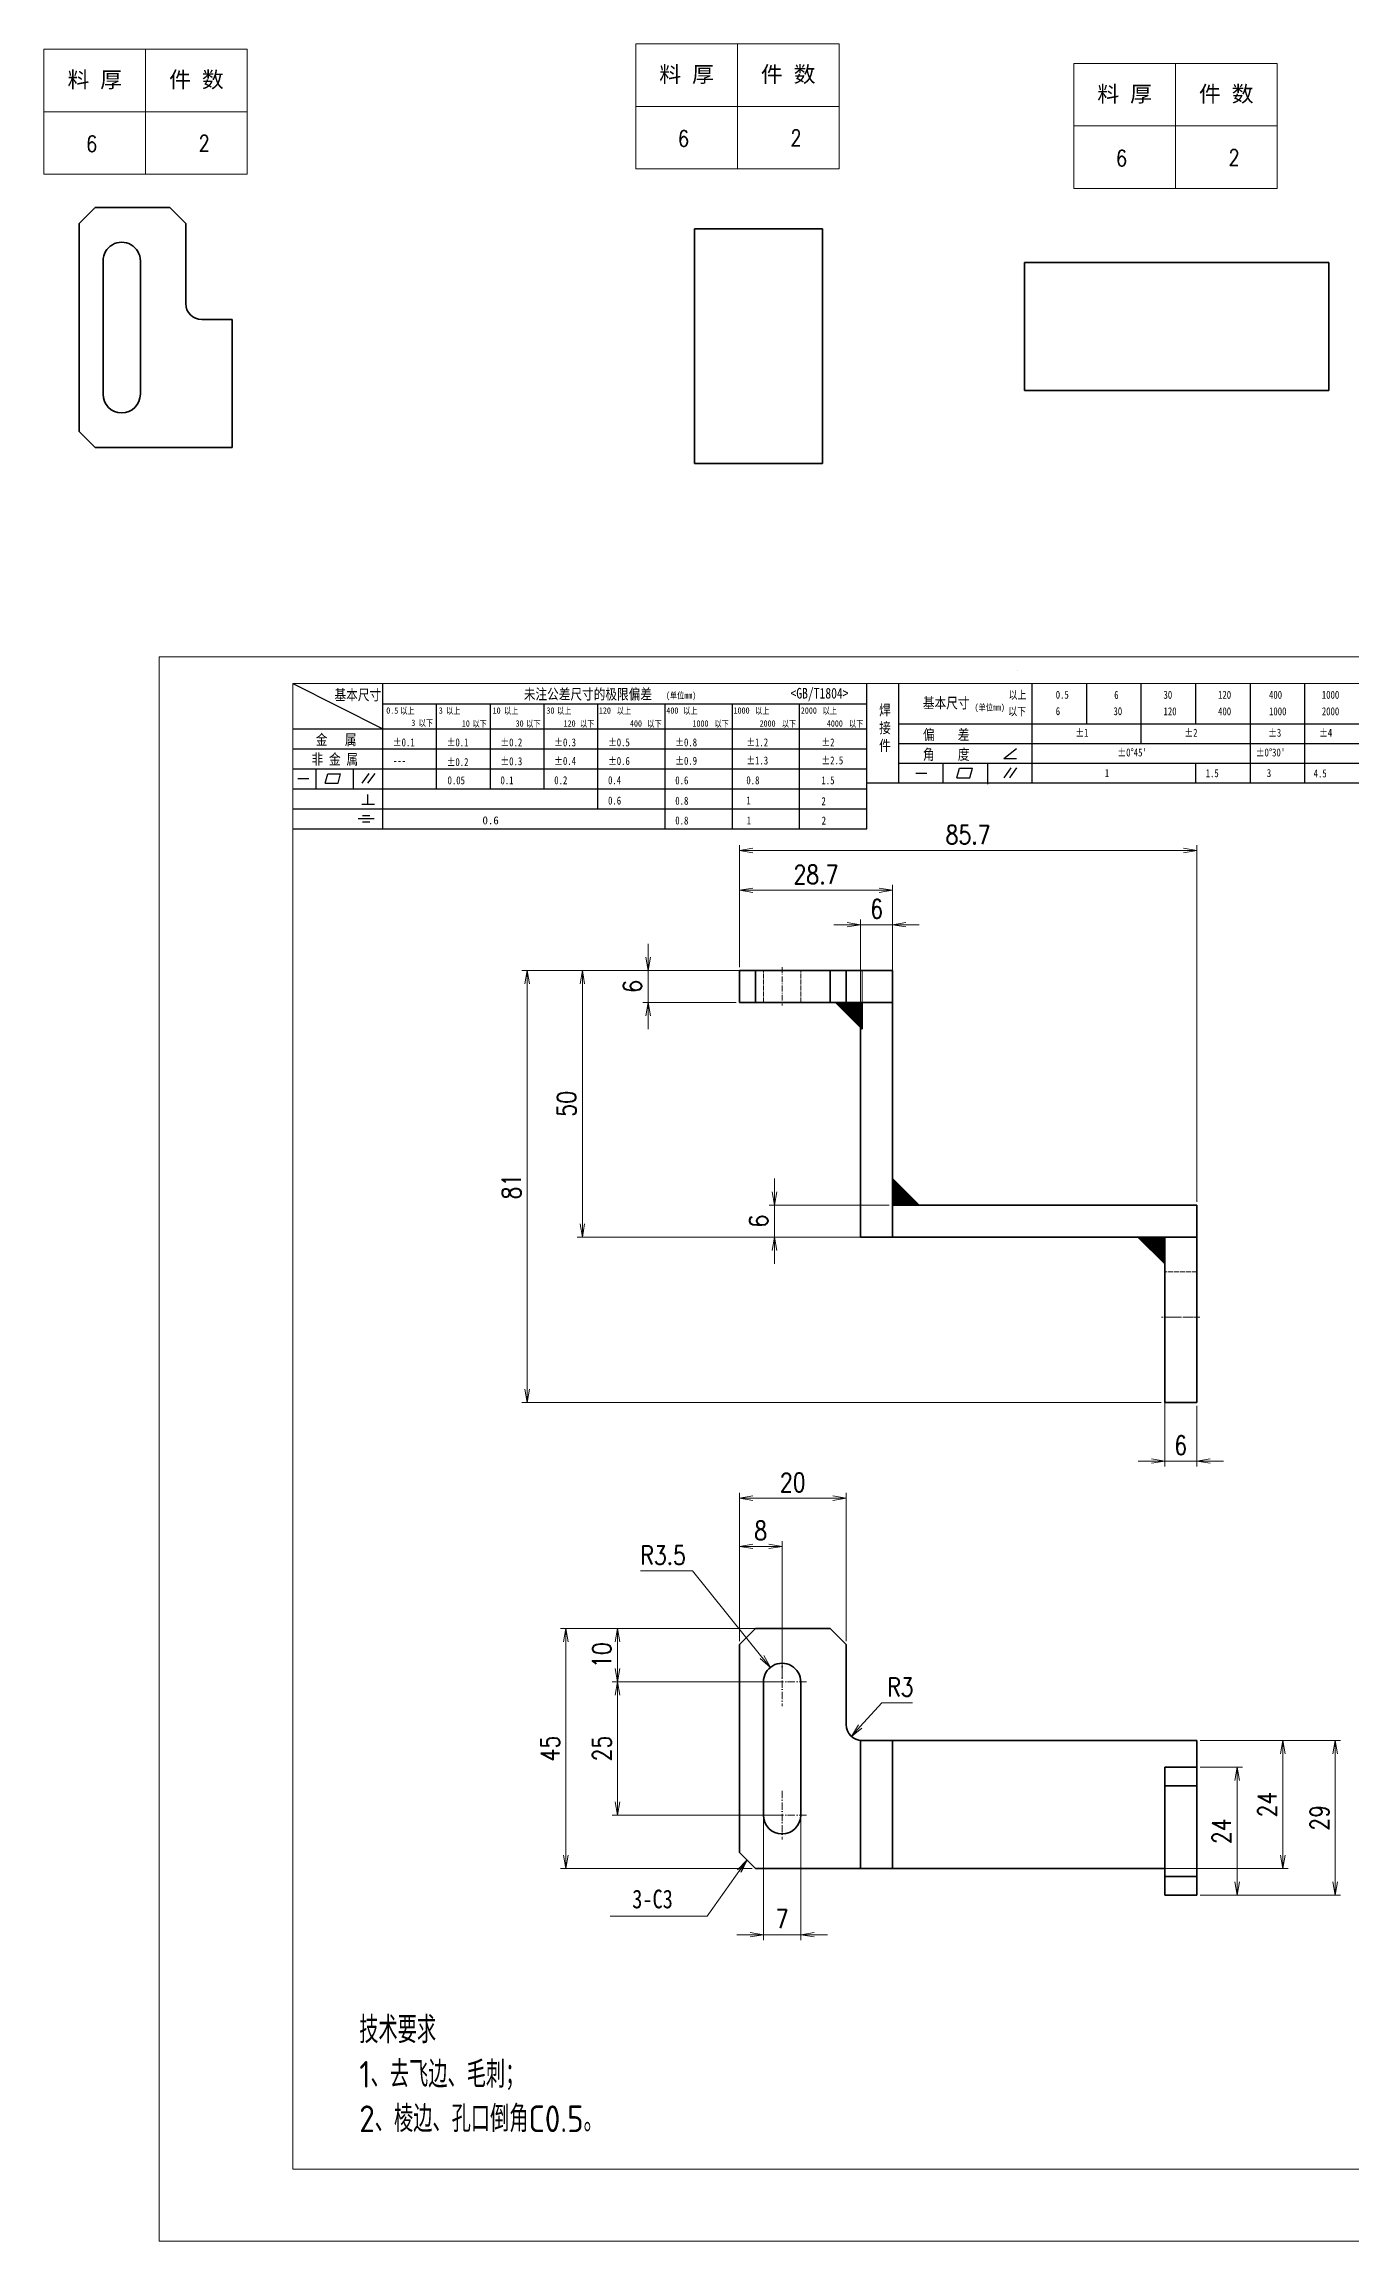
# Model space of a CAD drawing. Header units: millimetres. Extents: x -50019 to 104182, y -50696 to 36580.
# Drawn here: x -50019 to -49774.3, y 36073.1 to 36485 of the extents above; entities that cross this region are included whole.
import ezdxf
from ezdxf.enums import TextEntityAlignment as Align

# ---------------------------------------------------------------- set-up
doc = ezdxf.new("R2010")
doc.units = ezdxf.units.MM
doc.header["$LTSCALE"] = 0.5
doc.linetypes.add('DASHDOT', pattern=[18.5, 12, -3, 0.5, -3])
doc.linetypes.add('DASHED', pattern=[15, 12, -3])
for name, color, linetype, lineweight in [('DRAWING', 7, 'Continuous', 35), ('图框', 7, 'Continuous', 18), ('标注线', 3, 'Continuous', 18), ('粗实线', 7, 'Continuous', 35), ('细实线', 3, 'Continuous', 18)]:
    doc.layers.add(name, color=color, linetype=linetype, lineweight=lineweight)
doc.layers.add('图\\M+19E79\\M+195B6\\M+18E9A', color=7, linetype='Continuous')
doc.layers.add('车型', color=7, linetype='Continuous')
doc.layers.add('打印', color=7, linetype='Continuous', lineweight=15, plot=False)
doc.layers.add('打印-禁用', color=7, linetype='Continuous', lineweight=15, plot=False)
doc.styles.add('DIM', font='romans.shx', dxfattribs={"width": 0.8, "bigfont": 'bigfont.shx'})
doc.styles.get("Standard").update_dxf_attribs({"font": 'simplex.shx'})
doc.styles.add('国标', font='simfang.ttf', dxfattribs={"width": 0.8})
doc.styles.add('机械长仿宋', font='gbenor.shx', dxfattribs={"height": 1, "bigfont": 'gbcbig.shx'})
doc.dimstyles.new('DEH 1-1', dxfattribs={"dimtxt": 3.5, "dimasz": 2.5, "dimexe": 1, "dimexo": 0.625, "dimgap": 1.2, "dimtad": 1, "dimtoh": 1, "dimdsep": 46, "dimtxsty": 'DIM', "dimblk": 'OPEN', "dimcen": 0, "dimclrd": 8, "dimclre": 8, "dimclrt": 2, "dimazin": 2, "dimtfac": 0.5, "dimtmove": 0, "dimatfit": 3, "dimldrblk": 'OPEN', "dimfxl": 0, "dimtolj": 2, "dimlwd": 18, "dimlwe": 18, "dimarcsym": 0})
doc.dimstyles.new('DEH 1-1$0', dxfattribs={"dimtxt": 3.5, "dimasz": 2.5, "dimexe": 1, "dimexo": 0.625, "dimgap": 1.2, "dimtad": 1, "dimzin": 9, "dimdsep": 46, "dimtxsty": 'DIM', "dimblk": 'OPEN', "dimcen": 0, "dimclrd": 8, "dimclre": 8, "dimclrt": 2, "dimazin": 2, "dimtfac": 0.5, "dimtmove": 0, "dimatfit": 3, "dimldrblk": 'OPEN', "dimfxl": 0, "dimtolj": 2, "dimlwd": 18, "dimlwe": 18, "dimarcsym": 0})
doc.dimstyles.new('DEH 1-1$4', dxfattribs={"dimtxt": 3.5, "dimasz": 2.5, "dimexe": 1, "dimexo": 0.625, "dimgap": 1.2, "dimtad": 1, "dimtoh": 1, "dimdsep": 46, "dimtxsty": 'DIM', "dimblk": 'OPEN', "dimcen": 0, "dimclrd": 8, "dimclre": 8, "dimclrt": 2, "dimazin": 2, "dimtfac": 0.5, "dimtofl": 0, "dimtmove": 0, "dimatfit": 3, "dimldrblk": 'OPEN', "dimfxl": 0, "dimtolj": 2, "dimlwd": 18, "dimlwe": 18, "dimarcsym": 0})

# ---------------------------------------------------------------- blocks, each defined once
blk = doc.blocks.new('GZDEH零件A3图框V01版')
at = {"layer": '图\\M+19E79\\M+195B6\\M+18E9A', "color": 9}
for p, q in [((2882.49, -1554.46), (2899.37, -1562.92)), ((2899.37, -1581.67), (2899.37, -1554.46)), ((2990.09, -1581.67), (2990.09, -1554.46)), ((2996.09, -1573.08), (2996.09, -1554.46)), ((3021.09, -1561.98), (3021.09, -1554.46)), ((3031.31, -1561.98), (3031.31, -1554.46)), ((3041.53, -1561.98), (3041.53, -1554.46)), ((3051.75, -1561.98), (3051.75, -1554.46)), ((3061.98, -1561.98), (3061.98, -1554.46)), ((3072.2, -1561.98), (3072.2, -1554.46)), ((2899.37, -1558.24), (2990.09, -1558.24)), ((2909.45, -1574.17), (2909.45, -1558.24)), ((2919.53, -1574.17), (2919.53, -1558.24)), ((2929.61, -1574.17), (2929.61, -1558.24)), ((2939.69, -1577.92), (2939.69, -1558.24)), ((2952.29, -1581.67), (2952.29, -1558.24)), ((2964.89, -1581.67), (2964.89, -1558.24)), ((2977.49, -1581.67), (2977.49, -1558.24)), ((2882.49, -1562.92), (2990.09, -1562.92)), ((2996.09, -1561.98), (3113.09, -1561.98)), ((3021.09, -1573.08), (3021.09, -1561.98)), ((3041.53, -1565.68), (3041.53, -1561.98)), ((3061.98, -1573.08), (3061.98, -1561.98)), ((3072.2, -1573.08), (3072.2, -1561.98)), ((2882.49, -1566.67), (2990.09, -1566.67)), ((2996.09, -1565.68), (3113.09, -1565.68)), ((2996.09, -1569.38), (3113.09, -1569.38)), ((3004.42, -1573.08), (3004.42, -1569.38)), ((3012.75, -1573.08), (3012.75, -1569.38)), ((3015.75, -1568.51), (3018.15, -1566.66)), ((3015.75, -1568.51), (3018.15, -1568.51)), ((3051.75, -1573.08), (3051.75, -1569.38)), ((2882.49, -1570.42), (2990.09, -1570.42)), ((2883.43, -1572.27), (2885.49, -1572.27)), ((2886.92, -1574.12), (2886.92, -1570.42)), ((2888.59, -1573.16), (2889.07, -1571.37)), ((2888.59, -1573.16), (2891, -1573.16)), ((2889.07, -1571.37), (2891.48, -1571.37)), ((2891, -1573.16), (2891.48, -1571.37)), ((2893.91, -1574.12), (2893.91, -1570.42)), ((2895.52, -1573.16), (2896.85, -1571.3)), ((2896.6, -1573.16), (2897.94, -1571.3)), ((2990.09, -1573.08), (3113.09, -1573.08)), ((2999.26, -1571.23), (3001.32, -1571.23)), ((3006.97, -1572.12), (3007.45, -1570.33)), ((3006.97, -1572.12), (3009.39, -1572.12)), ((3007.45, -1570.33), (3009.86, -1570.33)), ((3009.39, -1572.12), (3009.86, -1570.33)), ((3012.75, -1573.33), (3012.75, -1573.08)), ((3015.81, -1572.12), (3017.15, -1570.26)), ((3016.89, -1572.12), (3018.23, -1570.26)), ((2882.49, -1574.17), (2990.09, -1574.17)), ((2895.42, -1577.05), (2897.81, -1577.05)), ((2896.58, -1577.05), (2896.58, -1575.28)), ((2882.49, -1577.92), (2990.09, -1577.92)), ((2882.49, -1581.67), (2990.09, -1581.67)), ((2894.79, -1579.77), (2897.77, -1579.77)), ((2895.57, -1579.17), (2896.92, -1579.17)), ((2895.57, -1580.37), (2896.93, -1580.37))]:
    blk.add_line(p, q, dxfattribs=at)
at = {"layer": '图框', "linetype": 'Continuous'}
for p, q in [((2882.49, -1554.46), (2882.49, -1832.96)), ((3272.49, -1554.46), (2882.49, -1554.46)), ((2882.49, -1832.96), (3272.49, -1832.96))]:
    blk.add_line(p, q, dxfattribs=at)
at = {"layer": '打印-禁用', "linetype": 'Continuous'}
for p, q in [((2857.49, -1549.46), (2857.49, -1846.46)), ((3277.49, -1549.46), (2857.49, -1549.46)), ((2857.49, -1846.46), (3277.49, -1846.46))]:
    blk.add_line(p, q, dxfattribs=at)
at = {"layer": '图\\M+19E79\\M+195B6\\M+18E9A', "color": 9, "style": '国标', "width": 0.8}
for s, height, p in [('基本尺寸', 2, (2890.33, -1557.58)), ('未注公差尺寸的极限偏差', 2, (2925.81, -1557.44)), ('<GB/T1804>', 2, (2975.78, -1557.27)), ('基本尺寸', 2, (3000.6, -1559.1)), ('以上', 1.5, (3016.64, -1557.33)), ('0.5', 1.5, (3025.49, -1557.3)), ('6', 1.5, (3036.45, -1557.34)), ('30', 1.5, (3045.69, -1557.31)), ('120', 1.5, (3055.91, -1557.31)), ('400', 1.5, (3065.46, -1557.31)), ('1000', 1.5, (3075.36, -1557.31)), ('30', 1.2, (2930.04, -1560.11)), ('以下', 1.5, (3016.58, -1560.43)), ('6', 1.5, (3025.49, -1560.38)), ('30', 1.5, (3036.31, -1560.39)), ('120', 1.5, (3045.69, -1560.41)), ('400', 1.5, (3055.91, -1560.41)), ('1000', 1.5, (3065.46, -1560.41)), ('2000', 1.5, (3075.36, -1560.41)), ('金   属', 2, (2886.82, -1565.98)), ('±0.1', 1.5, (2901.27, -1566.23)), ('±0.1', 1.5, (2911.35, -1566.23)), ('±0.2', 1.5, (2921.43, -1566.23)), ('±0.3', 1.5, (2931.51, -1566.23)), ('±0.5', 1.5, (2941.59, -1566.23)), ('±0.8', 1.5, (2954.19, -1566.23)), ('±1.2', 1.5, (2967.51, -1566.23)), ('±2', 1.5, (2981.58, -1566.23)), ('偏    差', 2, (3000.6, -1565.04)), ('±1', 1.5, (3029.16, -1564.42)), ('±2', 1.5, (3049.61, -1564.42)), ('±3', 1.5, (3065.3, -1564.42)), ('±4', 1.5, (3074.85, -1564.42)), ('非 金 属', 2, (2886.02, -1569.65)), ('---', 1.5, (2901.27, -1569.65)), ('±0.2', 1.5, (2911.35, -1569.92)), ('±0.3', 1.5, (2921.43, -1569.77)), ('±0.4', 1.5, (2931.51, -1569.71)), ('±0.6', 1.5, (2941.59, -1569.71)), ('±0.9', 1.5, (2954.19, -1569.68)), ('±1.3', 1.5, (2967.51, -1569.62)), ('±2.5', 1.5, (2981.58, -1569.61)), ('角    度', 2, (3000.6, -1568.74)), ("±0%%D45'", 1.5, (3037.06, -1568.12)), ("±0%%D30'", 1.5, (3062.98, -1568.12)), ('0.1', 1.5, (2921.43, -1573.34)), ('0.2', 1.5, (2931.51, -1573.33)), ('0.4', 1.5, (2941.59, -1573.33)), ('0.6', 1.5, (2954.19, -1573.35)), ('0.8', 1.5, (2967.51, -1573.33)), ('1.5', 1.5, (2981.58, -1573.34)), ('1', 1.5, (3034.69, -1571.98)), ('1.5', 1.5, (3053.59, -1572.01)), ('3', 1.5, (3065.05, -1571.98)), ('4.5', 1.5, (3073.82, -1572.05)), ('0.6', 1.5, (2941.59, -1577.14)), ('0.8', 1.5, (2954.19, -1577.17)), ('1', 1.5, (2967.51, -1577.12)), ('2', 1.5, (2981.58, -1577.26)), ('0.8', 1.5, (2954.19, -1580.87)), ('1', 1.5, (2967.59, -1580.86)), ('2', 1.5, (2981.62, -1580.89))]:
    blk.add_text(s, height=height, dxfattribs=at).set_placement(p)
at = {"layer": '图\\M+19E79\\M+195B6\\M+18E9A', "color": 9, "lineweight": 15, "style": '国标', "width": 0.8}
for s, p in [('(单位mm)', (2952.44, -1557.27)), ('0.5', (2900.03, -1560.11)), ('以上', (2902.64, -1560.16)), ('以下', (2906.1, -1562.46)), ('3', (2909.88, -1560.11)), ('以上', (2911.25, -1560.16)), ('10', (2919.96, -1560.11)), ('以上', (2922.09, -1560.16)), ('以上', (2932.02, -1560.16)), ('120', (2939.88, -1560.11)), ('以上', (2943.21, -1560.16)), ('400', (2952.52, -1560.11)), ('以上', (2955.68, -1560.16)), ('1000', (2965.12, -1560.11)), ('以上', (2969.16, -1560.16)), ('2000', (2977.72, -1560.11)), ('以上', (2981.8, -1560.16)), ('(单位mm)', (3010.27, -1559.51)), ('3', (2904.73, -1562.41)), ('10', (2914.19, -1562.54)), ('以下', (2916.18, -1562.59)), ('30', (2924.27, -1562.54)), ('以下', (2926.26, -1562.59)), ('120', (2933.26, -1562.54)), ('以下', (2936.34, -1562.59)), ('400', (2945.7, -1562.54)), ('以下', (2948.94, -1562.59)), ('1000', (2957.41, -1562.54)), ('以下', (2961.54, -1562.59)), ('2000', (2969.99, -1562.54)), ('以下', (2974.14, -1562.59)), ('4000', (2982.59, -1562.54)), ('以下', (2986.74, -1562.59))]:
    blk.add_text(s, height=1.2, dxfattribs=at).set_placement(p)
at = {"layer": '图\\M+19E79\\M+195B6\\M+18E9A', "color": 9, "lineweight": 13, "style": '国标'}
blk.add_text('0.6', height=1.5, dxfattribs=at).set_placement((2918.05, -1580.85))
at = {"layer": '图\\M+19E79\\M+195B6\\M+18E9A', "color": 9, "insert": (2992.39, -1558.41), "char_height": 2, "width": 3.1877, "attachment_point": 1, "style": '国标'}
blk.add_mtext('焊\\P接\\P件', dxfattribs=at)
at = {"layer": '图\\M+19E79\\M+195B6\\M+18E9A', "color": 9, "insert": (2911.51, -1573.37), "char_height": 1.5, "attachment_point": 7, "style": '国标'}
blk.add_mtext_dynamic_manual_height_columns('0.05', width=5.1982, gutter_width=12.5, heights=[0], dxfattribs=at)
blk = doc.blocks.new('DEH A3')
at = {"layer": '图框'}
blk.add_blockref('GZDEH零件A3图框V01版', (-2857.49, 1846.46), dxfattribs=at)
blk = doc.blocks.new('WELDING_5')
at = {"layer": '粗实线'}
blk.add_hatch(color=256, dxfattribs=at).paths.add_polyline_path([(0, 5), (0, 0), (5, 0)])
for q in [(0, 5), (5, 0)]:
    blk.add_line((0, 0), q, dxfattribs=at)
blk.add_lwpolyline([(0, 5), (5, 0)], dxfattribs=at)
blk = doc.blocks.new('_Open')
at = {"color": 0, "linetype": 'ByBlock', "lineweight": -2}
for p, q in [((-1, 0.17), (0, 0)), ((-1, -0.17), (0, 0)), ((0, 0), (-1, 0))]:
    blk.add_line(p, q, dxfattribs=at)
blk = doc.blocks.new('*D19')
at = {"layer": 'Defpoints', "color": 0, "transparency": 16777216}
for p in [(-49888.71, 36311.31), (-49928.47, 36230.31), (-49809.01, 36230.31)]:
    blk.add_point(p, dxfattribs=at)
at = {"layer": '标注线', "color": 8, "lineweight": 18, "transparency": 16777216}
for p, q in [((-49889.34, 36311.31), (-49929.47, 36311.31)), ((-49928.47, 36308.81), (-49928.47, 36232.81)), ((-49809.64, 36230.31), (-49929.47, 36230.31))]:
    blk.add_line(p, q, dxfattribs=at)
at = {"layer": '标注线', "color": 8, "lineweight": 18, "transparency": 16777216, "xscale": 2.5, "yscale": 2.5, "zscale": 2.5}
for p, rotation in [((-49928.47, 36311.31), 90), ((-49928.47, 36230.31), 270)]:
    blk.add_blockref('_Open', p, dxfattribs=dict(at, rotation=rotation))
at = {"layer": '标注线', "color": 2, "transparency": 16777216, "insert": (-49931.42, 36270.81), "char_height": 3.5, "attachment_point": 5, "rotation": 90, "style": 'DIM'}
blk.add_mtext('\\A2;81', dxfattribs=at)
blk = doc.blocks.new('*D20')
at = {"layer": 'Defpoints', "color": 0, "transparency": 16777216}
for p in [(-49905.8, 36311.31), (-49888.71, 36311.31), (-49888.71, 36305.31)]:
    blk.add_point(p, dxfattribs=at)
at = {"layer": '标注线', "color": 8, "lineweight": 18, "transparency": 16777216}
for p, q in [((-49905.8, 36313.81), (-49905.8, 36316.31)), ((-49889.34, 36311.31), (-49906.8, 36311.31)), ((-49905.8, 36305.31), (-49905.8, 36311.31)), ((-49889.34, 36305.31), (-49906.8, 36305.31)), ((-49905.8, 36302.81), (-49905.8, 36300.31))]:
    blk.add_line(p, q, dxfattribs=at)
at = {"layer": '标注线', "color": 8, "lineweight": 18, "transparency": 16777216, "xscale": 2.5, "yscale": 2.5, "zscale": 2.5}
for p, rotation in [((-49905.8, 36311.31), 270), ((-49905.8, 36305.31), 90)]:
    blk.add_blockref('_Open', p, dxfattribs=dict(at, rotation=rotation))
at = {"layer": '标注线', "color": 2, "transparency": 16777216, "insert": (-49908.75, 36308.31), "char_height": 3.5, "attachment_point": 5, "rotation": 90, "style": 'DIM'}
blk.add_mtext('\\A2;6', dxfattribs=at)
blk = doc.blocks.new('*D21')
at = {"layer": 'Defpoints', "color": 0, "transparency": 16777216}
for p in [(-49860.01, 36326.34), (-49888.71, 36311.31), (-49860.01, 36311.31)]:
    blk.add_point(p, dxfattribs=at)
at = {"layer": '标注线', "color": 8, "lineweight": 18, "transparency": 16777216}
for p, q in [((-49888.71, 36311.93), (-49888.71, 36327.34)), ((-49886.21, 36326.34), (-49862.51, 36326.34)), ((-49860.01, 36311.93), (-49860.01, 36327.34))]:
    blk.add_line(p, q, dxfattribs=at)
at = {"layer": '标注线', "color": 8, "lineweight": 18, "transparency": 16777216, "xscale": 2.5, "yscale": 2.5, "zscale": 2.5, "rotation": 180}
blk.add_blockref('_Open', (-49888.71, 36326.34), dxfattribs=at)
at = {"layer": '标注线', "color": 8, "lineweight": 18, "transparency": 16777216, "xscale": 2.5, "yscale": 2.5, "zscale": 2.5}
blk.add_blockref('_Open', (-49860.01, 36326.34), dxfattribs=at)
at = {"layer": '标注线', "color": 2, "transparency": 16777216, "insert": (-49874.36, 36329.29), "char_height": 3.5, "attachment_point": 5, "style": 'DIM'}
blk.add_mtext('\\A2;28.7', dxfattribs=at)
blk = doc.blocks.new('*D22')
at = {"layer": 'Defpoints', "color": 0, "transparency": 16777216}
for p in [(-49860.01, 36319.89), (-49866.01, 36294.45), (-49860.01, 36294.45)]:
    blk.add_point(p, dxfattribs=at)
at = {"layer": '标注线', "color": 8, "lineweight": 18, "transparency": 16777216}
for p, q in [((-49868.51, 36319.89), (-49871.01, 36319.89)), ((-49866.01, 36295.07), (-49866.01, 36320.89)), ((-49866.01, 36319.89), (-49860.01, 36319.89)), ((-49860.01, 36295.07), (-49860.01, 36320.89)), ((-49857.51, 36319.89), (-49855.01, 36319.89))]:
    blk.add_line(p, q, dxfattribs=at)
at = {"layer": '标注线', "color": 8, "lineweight": 18, "transparency": 16777216, "xscale": 2.5, "yscale": 2.5, "zscale": 2.5}
blk.add_blockref('_Open', (-49866.01, 36319.89), dxfattribs=at)
at = {"layer": '标注线', "color": 8, "lineweight": 18, "transparency": 16777216, "xscale": 2.5, "yscale": 2.5, "zscale": 2.5, "rotation": 180}
blk.add_blockref('_Open', (-49860.01, 36319.89), dxfattribs=at)
at = {"layer": '标注线', "color": 2, "transparency": 16777216, "insert": (-49863.01, 36322.84), "char_height": 3.5, "attachment_point": 5, "style": 'DIM'}
blk.add_mtext('\\A2;6', dxfattribs=at)
blk = doc.blocks.new('*D23')
at = {"layer": 'Defpoints', "color": 0, "transparency": 16777216}
for p in [(-49918.14, 36311.31), (-49860.01, 36311.31), (-49866.01, 36261.31)]:
    blk.add_point(p, dxfattribs=at)
at = {"layer": '标注线', "color": 8, "lineweight": 18, "transparency": 16777216}
for p, q in [((-49860.64, 36311.31), (-49919.14, 36311.31)), ((-49918.14, 36263.81), (-49918.14, 36308.81)), ((-49866.64, 36261.31), (-49919.14, 36261.31))]:
    blk.add_line(p, q, dxfattribs=at)
at = {"layer": '标注线', "color": 8, "lineweight": 18, "transparency": 16777216, "xscale": 2.5, "yscale": 2.5, "zscale": 2.5}
for p, rotation in [((-49918.14, 36311.31), 90), ((-49918.14, 36261.31), 270)]:
    blk.add_blockref('_Open', p, dxfattribs=dict(at, rotation=rotation))
at = {"layer": '标注线', "color": 2, "transparency": 16777216, "insert": (-49921.09, 36286.31), "char_height": 3.5, "attachment_point": 5, "rotation": 90, "style": 'DIM'}
blk.add_mtext('\\A2;50', dxfattribs=at)
blk = doc.blocks.new('*D24')
at = {"layer": 'Defpoints', "color": 0, "transparency": 16777216}
for p in [(-49860.01, 36267.31), (-49882.15, 36261.31), (-49860.01, 36261.31)]:
    blk.add_point(p, dxfattribs=at)
at = {"layer": '标注线', "color": 8, "lineweight": 18, "transparency": 16777216}
for p, q in [((-49882.15, 36269.81), (-49882.15, 36272.31)), ((-49860.64, 36267.31), (-49883.15, 36267.31)), ((-49882.15, 36267.31), (-49882.15, 36261.31)), ((-49860.64, 36261.31), (-49883.15, 36261.31)), ((-49882.15, 36258.81), (-49882.15, 36256.31))]:
    blk.add_line(p, q, dxfattribs=at)
at = {"layer": '标注线', "color": 8, "lineweight": 18, "transparency": 16777216, "xscale": 2.5, "yscale": 2.5, "zscale": 2.5}
for p, rotation in [((-49882.15, 36267.31), 270), ((-49882.15, 36261.31), 90)]:
    blk.add_blockref('_Open', p, dxfattribs=dict(at, rotation=rotation))
at = {"layer": '标注线', "color": 2, "transparency": 16777216, "insert": (-49885.1, 36264.31), "char_height": 3.5, "attachment_point": 5, "rotation": 90, "style": 'DIM'}
blk.add_mtext('\\A2;6', dxfattribs=at)
blk = doc.blocks.new('*D25')
at = {"layer": 'Defpoints', "color": 0, "transparency": 16777216}
for p in [(-49803.01, 36333.8), (-49888.71, 36311.31), (-49803.01, 36267.31)]:
    blk.add_point(p, dxfattribs=at)
at = {"layer": '标注线', "color": 8, "lineweight": 18, "transparency": 16777216}
for p, q in [((-49888.71, 36311.93), (-49888.71, 36334.8)), ((-49886.21, 36333.8), (-49805.51, 36333.8)), ((-49803.01, 36267.93), (-49803.01, 36334.8))]:
    blk.add_line(p, q, dxfattribs=at)
at = {"layer": '标注线', "color": 8, "lineweight": 18, "transparency": 16777216, "xscale": 2.5, "yscale": 2.5, "zscale": 2.5, "rotation": 180}
blk.add_blockref('_Open', (-49888.71, 36333.8), dxfattribs=at)
at = {"layer": '标注线', "color": 8, "lineweight": 18, "transparency": 16777216, "xscale": 2.5, "yscale": 2.5, "zscale": 2.5}
blk.add_blockref('_Open', (-49803.01, 36333.8), dxfattribs=at)
at = {"layer": '标注线', "color": 2, "transparency": 16777216, "insert": (-49845.86, 36336.75), "char_height": 3.5, "attachment_point": 5, "style": 'DIM'}
blk.add_mtext('\\A2;85.7', dxfattribs=at)
blk = doc.blocks.new('*D26')
at = {"layer": 'Defpoints', "color": 0, "transparency": 16777216}
for p in [(-49809.01, 36261.31), (-49803.01, 36230.31), (-49803.01, 36219.34)]:
    blk.add_point(p, dxfattribs=at)
at = {"layer": '标注线', "color": 8, "lineweight": 18, "transparency": 16777216}
for p, q in [((-49809.01, 36260.68), (-49809.01, 36218.34)), ((-49803.01, 36229.68), (-49803.01, 36218.34)), ((-49811.51, 36219.34), (-49814.01, 36219.34)), ((-49809.01, 36219.34), (-49803.01, 36219.34)), ((-49800.51, 36219.34), (-49798.01, 36219.34))]:
    blk.add_line(p, q, dxfattribs=at)
at = {"layer": '标注线', "color": 8, "lineweight": 18, "transparency": 16777216, "xscale": 2.5, "yscale": 2.5, "zscale": 2.5}
blk.add_blockref('_Open', (-49809.01, 36219.34), dxfattribs=at)
at = {"layer": '标注线', "color": 8, "lineweight": 18, "transparency": 16777216, "xscale": 2.5, "yscale": 2.5, "zscale": 2.5, "rotation": 180}
blk.add_blockref('_Open', (-49803.01, 36219.34), dxfattribs=at)
at = {"layer": '标注线', "color": 2, "transparency": 16777216, "insert": (-49806.01, 36222.29), "char_height": 3.5, "attachment_point": 5, "style": 'DIM'}
blk.add_mtext('\\A2;6', dxfattribs=at)
blk = doc.blocks.new('*D27')
at = {"layer": 'Defpoints', "color": 0, "transparency": 16777216}
for p in [(-49921.23, 36187.93), (-49885.71, 36187.93), (-49885.71, 36142.93)]:
    blk.add_point(p, dxfattribs=at)
at = {"layer": '标注线', "color": 8, "lineweight": 18, "transparency": 16777216}
for p, q in [((-49886.34, 36187.93), (-49922.23, 36187.93)), ((-49921.23, 36145.43), (-49921.23, 36185.43)), ((-49886.34, 36142.93), (-49922.23, 36142.93))]:
    blk.add_line(p, q, dxfattribs=at)
at = {"layer": '标注线', "color": 8, "lineweight": 18, "transparency": 16777216, "xscale": 2.5, "yscale": 2.5, "zscale": 2.5}
for p, rotation in [((-49921.23, 36187.93), 90), ((-49921.23, 36142.93), 270)]:
    blk.add_blockref('_Open', p, dxfattribs=dict(at, rotation=rotation))
at = {"layer": '标注线', "color": 2, "transparency": 16777216, "insert": (-49924.18, 36165.43), "char_height": 3.5, "attachment_point": 5, "rotation": 90, "style": 'DIM'}
blk.add_mtext('\\A2;45', dxfattribs=at)
blk = doc.blocks.new('*D28')
at = {"layer": 'Defpoints', "color": 0, "transparency": 16777216}
for p in [(-49868.71, 36212.39), (-49888.71, 36184.93), (-49868.71, 36184.93)]:
    blk.add_point(p, dxfattribs=at)
at = {"layer": '标注线', "color": 8, "lineweight": 18, "transparency": 16777216}
for p, q in [((-49888.71, 36185.55), (-49888.71, 36213.39)), ((-49886.21, 36212.39), (-49871.21, 36212.39)), ((-49868.71, 36185.55), (-49868.71, 36213.39))]:
    blk.add_line(p, q, dxfattribs=at)
at = {"layer": '标注线', "color": 8, "lineweight": 18, "transparency": 16777216, "xscale": 2.5, "yscale": 2.5, "zscale": 2.5, "rotation": 180}
blk.add_blockref('_Open', (-49888.71, 36212.39), dxfattribs=at)
at = {"layer": '标注线', "color": 8, "lineweight": 18, "transparency": 16777216, "xscale": 2.5, "yscale": 2.5, "zscale": 2.5}
blk.add_blockref('_Open', (-49868.71, 36212.39), dxfattribs=at)
at = {"layer": '标注线', "color": 2, "transparency": 16777216, "insert": (-49878.71, 36215.34), "char_height": 3.5, "attachment_point": 5, "style": 'DIM'}
blk.add_mtext('\\A2;20', dxfattribs=at)
blk = doc.blocks.new('*D29')
at = {"layer": 'Defpoints', "color": 0, "transparency": 16777216}
for p in [(-49888.71, 36203.34), (-49888.71, 36184.93), (-49880.71, 36177.93)]:
    blk.add_point(p, dxfattribs=at)
at = {"layer": '标注线', "color": 8, "lineweight": 18, "transparency": 16777216}
for p, q in [((-49888.71, 36185.55), (-49888.71, 36204.34)), ((-49880.71, 36178.55), (-49880.71, 36204.34)), ((-49883.21, 36203.34), (-49886.21, 36203.34))]:
    blk.add_line(p, q, dxfattribs=at)
at = {"layer": '标注线', "color": 8, "lineweight": 18, "transparency": 16777216, "xscale": 2.5, "yscale": 2.5, "zscale": 2.5, "rotation": 180}
blk.add_blockref('_Open', (-49888.71, 36203.34), dxfattribs=at)
at = {"layer": '标注线', "color": 8, "lineweight": 18, "transparency": 16777216, "xscale": 2.5, "yscale": 2.5, "zscale": 2.5}
blk.add_blockref('_Open', (-49880.71, 36203.34), dxfattribs=at)
at = {"layer": '标注线', "color": 2, "transparency": 16777216, "insert": (-49884.71, 36206.29), "char_height": 3.5, "attachment_point": 5, "style": 'DIM'}
blk.add_mtext('\\A2;8', dxfattribs=at)
blk = doc.blocks.new('*D30')
at = {"layer": 'Defpoints', "color": 0, "transparency": 16777216}
for p in [(-49911.55, 36187.93), (-49880.71, 36187.93), (-49880.71, 36177.93)]:
    blk.add_point(p, dxfattribs=at)
at = {"layer": '标注线', "color": 8, "lineweight": 18, "transparency": 16777216}
for p, q in [((-49881.34, 36187.93), (-49912.55, 36187.93)), ((-49911.55, 36180.43), (-49911.55, 36185.43)), ((-49881.34, 36177.93), (-49912.55, 36177.93))]:
    blk.add_line(p, q, dxfattribs=at)
at = {"layer": '标注线', "color": 8, "lineweight": 18, "transparency": 16777216, "xscale": 2.5, "yscale": 2.5, "zscale": 2.5}
for p, rotation in [((-49911.55, 36187.93), 90), ((-49911.55, 36177.93), 270)]:
    blk.add_blockref('_Open', p, dxfattribs=dict(at, rotation=rotation))
at = {"layer": '标注线', "color": 2, "transparency": 16777216, "insert": (-49914.5, 36182.93), "char_height": 3.5, "attachment_point": 5, "rotation": 90, "style": 'DIM'}
blk.add_mtext('\\A2;10', dxfattribs=at)
blk = doc.blocks.new('*D31')
at = {"layer": 'Defpoints', "color": 0, "transparency": 16777216}
for p in [(-49880.71, 36177.93), (-49911.55, 36152.93), (-49880.71, 36152.93)]:
    blk.add_point(p, dxfattribs=at)
at = {"layer": '标注线', "color": 8, "lineweight": 18, "transparency": 16777216}
for p, q in [((-49881.34, 36177.93), (-49912.55, 36177.93)), ((-49911.55, 36175.43), (-49911.55, 36155.43)), ((-49881.34, 36152.93), (-49912.55, 36152.93))]:
    blk.add_line(p, q, dxfattribs=at)
at = {"layer": '标注线', "color": 8, "lineweight": 18, "transparency": 16777216, "xscale": 2.5, "yscale": 2.5, "zscale": 2.5}
for p, rotation in [((-49911.55, 36177.93), 90), ((-49911.55, 36152.93), 270)]:
    blk.add_blockref('_Open', p, dxfattribs=dict(at, rotation=rotation))
at = {"layer": '标注线', "color": 2, "transparency": 16777216, "insert": (-49914.5, 36165.43), "char_height": 3.5, "attachment_point": 5, "rotation": 90, "style": 'DIM'}
blk.add_mtext('\\A2;25', dxfattribs=at)
blk = doc.blocks.new('*D32')
at = {"layer": 'Defpoints', "color": 0, "transparency": 16777216}
for p in [(-49884.21, 36156.57), (-49877.21, 36156.57), (-49877.21, 36130.53)]:
    blk.add_point(p, dxfattribs=at)
at = {"layer": '标注线', "color": 8, "lineweight": 18, "transparency": 16777216}
for p, q in [((-49884.21, 36155.95), (-49884.21, 36129.53)), ((-49877.21, 36155.95), (-49877.21, 36129.53)), ((-49886.71, 36130.53), (-49889.21, 36130.53)), ((-49884.21, 36130.53), (-49877.21, 36130.53)), ((-49874.71, 36130.53), (-49872.21, 36130.53))]:
    blk.add_line(p, q, dxfattribs=at)
at = {"layer": '标注线', "color": 8, "lineweight": 18, "transparency": 16777216, "xscale": 2.5, "yscale": 2.5, "zscale": 2.5}
blk.add_blockref('_Open', (-49884.21, 36130.53), dxfattribs=at)
at = {"layer": '标注线', "color": 8, "lineweight": 18, "transparency": 16777216, "xscale": 2.5, "yscale": 2.5, "zscale": 2.5, "rotation": 180}
blk.add_blockref('_Open', (-49877.21, 36130.53), dxfattribs=at)
at = {"layer": '标注线', "color": 2, "transparency": 16777216, "insert": (-49880.71, 36133.48), "char_height": 3.5, "attachment_point": 5, "style": 'DIM'}
blk.add_mtext('\\A2;7', dxfattribs=at)
blk = doc.blocks.new('*D33')
at = {"layer": 'Defpoints', "color": 0, "transparency": 16777216}
for p in [(-49882.91, 36180.65), (-49880.71, 36177.93)]:
    blk.add_point(p, dxfattribs=at)
at = {"layer": '标注线', "color": 8, "lineweight": 18, "transparency": 16777216}
for p, q in [((-49907.27, 36198.72), (-49897.53, 36198.72)), ((-49897.53, 36198.72), (-49884.48, 36182.59))]:
    blk.add_line(p, q, dxfattribs=at)
at = {"layer": '标注线', "color": 8, "lineweight": 18, "transparency": 16777216, "xscale": 2.5, "yscale": 2.5, "zscale": 2.5, "rotation": 308.9709136100388}
blk.add_blockref('_Open', (-49882.91, 36180.65), dxfattribs=at)
at = {"layer": '标注线', "color": 2, "transparency": 16777216, "insert": (-49903, 36201.67), "char_height": 3.5, "attachment_point": 5, "style": 'DIM'}
blk.add_mtext('\\A2;R3.5', dxfattribs=at)
blk = doc.blocks.new('*D34')
at = {"layer": 'Defpoints', "color": 0, "transparency": 16777216}
for p in [(-49803.01, 36166.93), (-49803.01, 36137.93), (-49777.05, 36137.93)]:
    blk.add_point(p, dxfattribs=at)
at = {"layer": '标注线', "color": 8, "lineweight": 18, "transparency": 16777216}
for p, q in [((-49802.39, 36166.93), (-49776.05, 36166.93)), ((-49777.05, 36164.43), (-49777.05, 36140.43)), ((-49802.39, 36137.93), (-49776.05, 36137.93))]:
    blk.add_line(p, q, dxfattribs=at)
at = {"layer": '标注线', "color": 8, "lineweight": 18, "transparency": 16777216, "xscale": 2.5, "yscale": 2.5, "zscale": 2.5}
for p, rotation in [((-49777.05, 36166.93), 90), ((-49777.05, 36137.93), 270)]:
    blk.add_blockref('_Open', p, dxfattribs=dict(at, rotation=rotation))
at = {"layer": '标注线', "color": 2, "transparency": 16777216, "insert": (-49780, 36152.43), "char_height": 3.5, "attachment_point": 5, "rotation": 90, "style": 'DIM'}
blk.add_mtext('\\A2;29', dxfattribs=at)
blk = doc.blocks.new('*D35')
at = {"layer": 'Defpoints', "color": 0, "transparency": 16777216}
for p in [(-49803.01, 36166.93), (-49813.75, 36142.93), (-49786.86, 36142.93)]:
    blk.add_point(p, dxfattribs=at)
at = {"layer": '标注线', "color": 8, "lineweight": 18, "transparency": 16777216}
for p, q in [((-49802.39, 36166.93), (-49785.86, 36166.93)), ((-49786.86, 36164.43), (-49786.86, 36145.43)), ((-49813.12, 36142.93), (-49785.86, 36142.93))]:
    blk.add_line(p, q, dxfattribs=at)
at = {"layer": '标注线', "color": 8, "lineweight": 18, "transparency": 16777216, "xscale": 2.5, "yscale": 2.5, "zscale": 2.5}
for p, rotation in [((-49786.86, 36166.93), 90), ((-49786.86, 36142.93), 270)]:
    blk.add_blockref('_Open', p, dxfattribs=dict(at, rotation=rotation))
at = {"layer": '标注线', "color": 2, "transparency": 16777216, "insert": (-49789.81, 36154.93), "char_height": 3.5, "attachment_point": 5, "rotation": 90, "style": 'DIM'}
blk.add_mtext('\\A2;24', dxfattribs=at)
blk = doc.blocks.new('*D36')
at = {"layer": 'Defpoints', "color": 0, "transparency": 16777216}
for p in [(-49803.01, 36161.93), (-49803.01, 36137.93), (-49795.42, 36137.93)]:
    blk.add_point(p, dxfattribs=at)
at = {"layer": '标注线', "color": 8, "lineweight": 18, "transparency": 16777216}
for p, q in [((-49802.39, 36161.93), (-49794.42, 36161.93)), ((-49795.42, 36159.43), (-49795.42, 36140.43)), ((-49802.39, 36137.93), (-49794.42, 36137.93))]:
    blk.add_line(p, q, dxfattribs=at)
at = {"layer": '标注线', "color": 8, "lineweight": 18, "transparency": 16777216, "xscale": 2.5, "yscale": 2.5, "zscale": 2.5}
for p, rotation in [((-49795.42, 36161.93), 90), ((-49795.42, 36137.93), 270)]:
    blk.add_blockref('_Open', p, dxfattribs=dict(at, rotation=rotation))
at = {"layer": '标注线', "color": 2, "transparency": 16777216, "insert": (-49798.37, 36149.93), "char_height": 3.5, "attachment_point": 5, "rotation": 90, "style": 'DIM'}
blk.add_mtext('\\A2;24', dxfattribs=at)
blk = doc.blocks.new('*D37')
at = {"layer": 'Defpoints', "color": 0, "transparency": 16777216}
for p in [(-49867.73, 36167.71), (-49865.71, 36169.93)]:
    blk.add_point(p, dxfattribs=at)
at = {"layer": '标注线', "color": 8, "lineweight": 18, "transparency": 16777216}
for p, q in [((-49862.02, 36174), (-49866.05, 36169.56)), ((-49856.28, 36174), (-49862.02, 36174))]:
    blk.add_line(p, q, dxfattribs=at)
at = {"layer": '标注线', "color": 8, "lineweight": 18, "transparency": 16777216, "xscale": 2.5, "yscale": 2.5, "zscale": 2.5, "rotation": 227.8016602275756}
blk.add_blockref('_Open', (-49867.73, 36167.71), dxfattribs=at)
at = {"layer": '标注线', "color": 2, "transparency": 16777216, "insert": (-49858.55, 36176.95), "char_height": 3.5, "attachment_point": 5, "style": 'DIM'}
blk.add_mtext('\\A2;R3', dxfattribs=at)
blk = doc.blocks.new('*T114')
at = {"color": 0, "linetype": 'ByBlock', "lineweight": -2, "transparency": 16777216}
for p, q in [((0, 0), (127, 0)), ((0, 0), (0, -78)), ((63.5, 0), (63.5, -78)), ((127, 0), (127, -78)), ((0, -39), (127, -39)), ((0, -78), (127, -78))]:
    blk.add_line(p, q, dxfattribs=at)
at = {"color": 0, "transparency": 16777216, "char_height": 10, "width": 60.5, "attachment_point": 5}
for s, insert in [('{\\fSimSun|b0|i0|c134|p2;料 厚}', (31.75, -19.5)), ('{\\fSimSun|b0|i0|c134|p2;件 数}', (95.25, -19.5))]:
    blk.add_mtext(s, dxfattribs=dict(at, insert=insert))
blk = doc.blocks.new('拆图参数')
blk.add_blockref('*T114', (-63.5, 78))
at = {"style": 'DIM', "width": 0.8}
blk.add_attdef('6', text='', height=10, dxfattribs=at).set_placement((-37.1, 18.9), align=Align.MIDDLE_LEFT)
blk.add_attdef('1', text='', height=10, dxfattribs=at).set_placement((36.6, 19.3), align=Align.MIDDLE_CENTER)

msp = doc.modelspace()

# ---------------------------------------------------------------- linework, layer by layer
at = {"color": 7, "lineweight": 35, "ltscale": 0.106066}
for p, q in [((-50012.474, 36451.346), (-50009.474, 36454.346)), ((-50009.474, 36409.346), (-50012.474, 36412.346)), ((-49888.711, 36184.93), (-49885.711, 36187.93)), ((-49871.711, 36187.93), (-49868.711, 36184.93)), ((-49885.711, 36142.93), (-49888.711, 36145.93))]:
    msp.add_line(p, q, dxfattribs=at)
at = {"color": 7, "lineweight": 35}
for p, q in [((-50012.474, 36412.346), (-50012.474, 36451.346)), ((-49897.121, 36412.325), (-49897.121, 36450.325)), ((-49897.121, 36450.325), (-49873.121, 36450.325)), ((-49873.121, 36450.325), (-49873.121, 36406.325)), ((-50007.974, 36419.346), (-50007.974, 36444.346)), ((-50000.974, 36444.346), (-50000.974, 36419.346)), ((-49835.259, 36444.032), (-49778.259, 36444.032)), ((-49835.259, 36444.032), (-49835.259, 36420.032)), ((-49835.259, 36420.032), (-49778.259, 36420.032)), ((-49983.774, 36409.346), (-50009.474, 36409.346)), ((-49873.121, 36406.325), (-49897.121, 36406.325)), ((-49866.011, 36261.31), (-49866.011, 36305.31)), ((-49860.011, 36261.31), (-49860.011, 36305.31)), ((-49860.011, 36267.31), (-49803.011, 36267.31)), ((-49860.011, 36261.31), (-49803.011, 36261.31)), ((-49809.011, 36261.31), (-49809.011, 36230.31)), ((-49803.011, 36261.31), (-49803.011, 36230.31)), ((-49888.711, 36145.93), (-49888.711, 36184.93)), ((-49884.211, 36152.93), (-49884.211, 36177.93)), ((-49877.211, 36177.93), (-49877.211, 36152.93)), ((-49866.011, 36166.93), (-49866.011, 36142.93)), ((-49860.011, 36166.93), (-49860.011, 36142.93)), ((-49860.011, 36166.93), (-49803.011, 36166.93)), ((-49860.011, 36166.93), (-49860.011, 36142.93)), ((-49860.011, 36142.93), (-49885.711, 36142.93)), ((-49860.011, 36142.93), (-49809.011, 36142.93))]:
    msp.add_line(p, q, dxfattribs=at)
at = {"color": 7, "lineweight": 35, "ltscale": 0.35}
for p, q in [((-50009.474, 36454.346), (-49995.474, 36454.346)), ((-49995.474, 36454.346), (-49992.474, 36451.346)), ((-49992.474, 36451.346), (-49992.474, 36436.346)), ((-49989.474, 36433.346), (-49983.774, 36433.346)), ((-49983.774, 36433.346), (-49983.774, 36409.346)), ((-49885.711, 36311.31), (-49871.711, 36311.31)), ((-49885.711, 36305.31), (-49871.711, 36305.31)), ((-49885.711, 36187.93), (-49871.711, 36187.93))]:
    msp.add_line(p, q, dxfattribs=at)
at = {"color": 7, "lineweight": 35, "ltscale": 0.125}
for p, q in [((-49778.259, 36420.032), (-49778.259, 36444.032)), ((-49803.011, 36161.93), (-49803.011, 36166.93))]:
    msp.add_line(p, q, dxfattribs=at)
at = {"color": 7, "lineweight": 35, "ltscale": 0.15}
for p, q in [((-49897.121, 36412.325), (-49897.121, 36406.325)), ((-49888.711, 36311.31), (-49888.711, 36305.31)), ((-49885.711, 36311.31), (-49885.711, 36305.31)), ((-49871.711, 36305.31), (-49871.711, 36311.31)), ((-49868.711, 36305.31), (-49868.711, 36311.31)), ((-49860.011, 36305.31), (-49860.011, 36311.31)), ((-49860.011, 36305.31), (-49866.011, 36305.31)), ((-49860.011, 36267.31), (-49860.011, 36261.31)), ((-49803.011, 36267.31), (-49803.011, 36261.31)), ((-49860.011, 36261.31), (-49866.011, 36261.31)), ((-49803.011, 36261.31), (-49809.011, 36261.31)), ((-49809.011, 36230.31), (-49803.011, 36230.31)), ((-49860.011, 36166.93), (-49866.011, 36166.93)), ((-49809.011, 36161.93), (-49803.011, 36161.93)), ((-49809.011, 36158.43), (-49803.011, 36158.43)), ((-49860.011, 36142.93), (-49866.011, 36142.93)), ((-49809.011, 36141.43), (-49803.011, 36141.43)), ((-49809.011, 36137.93), (-49803.011, 36137.93))]:
    msp.add_line(p, q, dxfattribs=at)
at = {"color": 7, "lineweight": 35, "ltscale": 0.075}
for p, q in [((-49888.711, 36311.31), (-49885.711, 36311.31)), ((-49871.711, 36311.31), (-49868.711, 36311.31)), ((-49868.711, 36311.31), (-49865.711, 36311.31)), ((-49888.711, 36305.31), (-49885.711, 36305.31)), ((-49871.711, 36305.31), (-49868.711, 36305.31)), ((-49868.711, 36305.31), (-49865.711, 36305.31))]:
    msp.add_line(p, q, dxfattribs=at)
at = {"color": 1, "linetype": 'DASHED', "lineweight": 13, "ltscale": 0.15}
for p, q in [((-49885.711, 36305.31), (-49885.711, 36311.31)), ((-49884.211, 36305.31), (-49884.211, 36311.31)), ((-49877.211, 36305.31), (-49877.211, 36311.31)), ((-49803.011, 36254.81), (-49809.011, 36254.81)), ((-49809.011, 36246.31), (-49803.011, 36246.31)), ((-49809.011, 36246.31), (-49803.011, 36246.31)), ((-49809.011, 36142.93), (-49803.011, 36142.93))]:
    msp.add_line(p, q, dxfattribs=at)
at = {"color": 2, "linetype": 'DASHDOT', "lineweight": 13, "ltscale": 0.180014}
msp.add_line((-49880.711, 36311.91), (-49880.711, 36304.709), dxfattribs=at)
at = {"color": 7, "lineweight": 35, "ltscale": 0.142499}
for p, q in [((-49865.711, 36311.31), (-49860.011, 36311.31)), ((-49865.711, 36305.31), (-49860.011, 36305.31))]:
    msp.add_line(p, q, dxfattribs=at)
at = {"color": 7, "lineweight": 13, "ltscale": 0.15}
msp.add_line((-49865.711, 36305.31), (-49865.711, 36311.31), dxfattribs=at)
at = {"color": 2, "linetype": 'DASHDOT', "lineweight": 13, "ltscale": 0.180016}
msp.add_line((-49802.411, 36246.31), (-49809.612, 36246.31), dxfattribs=at)
at = {"color": 7, "lineweight": 35, "ltscale": 0.375}
msp.add_line((-49868.711, 36184.93), (-49868.711, 36169.93), dxfattribs=at)
at = {"color": 2, "linetype": 'DASHDOT', "lineweight": 13, "ltscale": 0.227499}
for p, q in [((-49880.711, 36182.48), (-49880.711, 36173.38)), ((-49880.711, 36157.48), (-49880.711, 36148.38))]:
    msp.add_line(p, q, dxfattribs=at)
at = {"color": 2, "linetype": 'DASHDOT', "lineweight": 13, "ltscale": 0.227501}
for p, q in [((-49876.161, 36177.93), (-49885.261, 36177.93)), ((-49876.161, 36152.93), (-49885.261, 36152.93))]:
    msp.add_line(p, q, dxfattribs=at)
at = {"color": 1, "linetype": 'DASHED', "lineweight": 13, "ltscale": 0.142499}
msp.add_line((-49865.711, 36166.93), (-49860.011, 36166.93), dxfattribs=at)
at = {"color": 7, "lineweight": 35, "ltscale": 0.0875}
for p, q in [((-49809.011, 36161.93), (-49809.011, 36158.43)), ((-49803.011, 36161.93), (-49803.011, 36158.43)), ((-49809.011, 36141.43), (-49809.011, 36137.93)), ((-49803.011, 36141.43), (-49803.011, 36137.93))]:
    msp.add_line(p, q, dxfattribs=at)
at = {"color": 1, "linetype": 'DASHED', "lineweight": 13, "ltscale": 0.475}
msp.add_line((-49803.011, 36142.93), (-49803.011, 36161.93), dxfattribs=at)
at = {"color": 7, "lineweight": 35, "ltscale": 0.425}
for p, q in [((-49809.011, 36158.43), (-49809.011, 36141.43)), ((-49803.011, 36158.43), (-49803.011, 36141.43))]:
    msp.add_line(p, q, dxfattribs=at)
at = {"color": 7, "lineweight": 35}
for centre, radius, start, end in [((-50004.474, 36444.346), 3.5, 0, 180.00001), ((-50004.474, 36419.346), 3.5, 180.00001, 0), ((-49880.711, 36177.93), 3.5, 0, 180.00001), ((-49865.711, 36169.93), 3, 180.00001, 269.74399), ((-49880.711, 36152.93), 3.5, 180.00001, 0)]:
    msp.add_arc(centre, radius, start, end, dxfattribs=at)
at = {"color": 7, "lineweight": 35, "ltscale": 0.35}
msp.add_arc((-49989.474, 36436.346), 3, 180.00001, 269.74399, dxfattribs=at)
at = {"color": 1, "linetype": 'DASHED', "lineweight": 13}
msp.add_arc((-49865.711, 36169.93), 3, 269.74399, 270, dxfattribs=at)
at = {"layer": '打印'}
msp.add_lwpolyline([(-49997.428, 36370.093), (-49577.428, 36370.093), (-49577.428, 36073.093), (-49997.428, 36073.093)], close=True, dxfattribs=at)
at = {"layer": '细实线', "ltscale": 2.48512e-05}
msp.add_line((-49836.592, 36367.534), (-49836.592, 36367.533), dxfattribs=at)

# ---------------------------------------------------------------- block references
at = {"layer": 'DRAWING', "rotation": 180}
for p in [(-49865.711, 36305.31), (-49809.011, 36261.31)]:
    msp.add_blockref('WELDING_5', p, dxfattribs=at)
at = {"layer": 'DRAWING'}
msp.add_blockref('WELDING_5', (-49860.011, 36267.31), dxfattribs=at)
at = {"layer": '图框'}
msp.add_blockref('DEH A3', (-49997.428, 36073.093), dxfattribs=at)
at = {"layer": '标注线', "xscale": 0.3, "yscale": 0.3, "zscale": 0.3}
for p in [(-49999.993, 36460.61), (-49889.085, 36461.615), (-49806.992, 36457.931)]:
    msp.add_blockref('拆图参数', p, dxfattribs=at).add_auto_attribs({'1': '2', '6': '6'})

# ---------------------------------------------------------------- texts
at = {"layer": '标注线', "color": 2, "insert": (-49959.95, 36093.475), "char_height": 5, "width": 114.82461, "attachment_point": 7, "style": '机械长仿宋'}
msp.add_mtext('\\A2;技术要求\\P1、去飞边、毛刺；\\P2、棱边、孔口倒角C0.5。', dxfattribs=at)
at = {"layer": '车型', "color": 3, "style": '国标', "width": 0.8}
msp.add_text('3-C3', height=3.5, dxfattribs=at).set_placement((-49904.994, 36135.474), align=Align.CENTER)

# ---------------------------------------------------------------- dimensions: what is measured, and where the dimension line sits
at = {"layer": '标注线'}
for base, p1, p2, picture, middle in [((-49803.011, 36333.804), (-49888.711, 36311.31), (-49803.011, 36267.31), '*D25', (-49845.861, 36336.754)), ((-49860.011, 36326.337), (-49888.711, 36311.31), (-49860.011, 36311.31), '*D21', (-49874.361, 36329.287)), ((-49860.011, 36319.886), (-49866.011, 36294.448), (-49860.011, 36294.448), '*D22', (-49863.011, 36322.836)), ((-49803.011, 36219.335), (-49809.011, 36261.31), (-49803.011, 36230.31), '*D26', (-49806.011, 36222.285)), ((-49868.711, 36212.387), (-49888.711, 36184.93), (-49868.711, 36184.93), '*D28', (-49878.711, 36215.337)), ((-49888.711, 36203.336), (-49880.711, 36177.93), (-49888.711, 36184.93), '*D29', (-49884.711, 36206.286)), ((-49877.211, 36130.527), (-49884.211, 36156.572), (-49877.211, 36156.572), '*D32', (-49880.711, 36133.477))]:
    dim = msp.add_linear_dim(base=base, p1=p1, p2=p2, dimstyle='DEH 1-1$0', dxfattribs=at)
    dim.commit()
    dim.dimension.update_dxf_attribs({"geometry": picture, "text_midpoint": middle})
for base, p1, p2, picture, middle in [((-49905.803, 36311.31), (-49888.711, 36305.31), (-49888.711, 36311.31), '*D20', (-49908.753, 36308.31)), ((-49928.467, 36230.31), (-49888.711, 36311.31), (-49809.011, 36230.31), '*D19', (-49931.417, 36270.81)), ((-49918.143, 36311.31), (-49866.011, 36261.31), (-49860.011, 36311.31), '*D23', (-49921.093, 36286.31)), ((-49882.151, 36261.31), (-49860.011, 36267.31), (-49860.011, 36261.31), '*D24', (-49885.101, 36264.31)), ((-49921.23, 36187.93), (-49885.711, 36142.93), (-49885.711, 36187.93), '*D27', (-49924.18, 36165.43)), ((-49911.551, 36187.93), (-49880.711, 36177.93), (-49880.711, 36187.93), '*D30', (-49914.501, 36182.93)), ((-49911.551, 36152.93), (-49880.711, 36177.93), (-49880.711, 36152.93), '*D31', (-49914.501, 36165.43)), ((-49786.864, 36142.93), (-49803.011, 36166.93), (-49813.75, 36142.93), '*D35', (-49789.814, 36154.93)), ((-49777.047, 36137.93), (-49803.011, 36166.93), (-49803.011, 36137.93), '*D34', (-49779.997, 36152.43)), ((-49795.419, 36137.93), (-49803.011, 36161.93), (-49803.011, 36137.93), '*D36', (-49798.369, 36149.93))]:
    dim = msp.add_linear_dim(base=base, p1=p1, p2=p2, angle=90, dimstyle='DEH 1-1$0', dxfattribs=at)
    dim.commit()
    dim.dimension.update_dxf_attribs({"geometry": picture, "text_midpoint": middle})
for center, mpoint, picture, middle in [((-49880.711, 36177.93), (-49882.912, 36180.651), '*D33', (-49902.999, 36198.724)), ((-49865.711, 36169.93), (-49867.726, 36167.707), '*D37', (-49858.55, 36174.004))]:
    dim = msp.add_radius_dim(center=center, mpoint=mpoint, dimstyle='DEH 1-1$4', dxfattribs=at)
    dim.commit()
    dim.dimension.update_dxf_attribs({"geometry": picture, "text_midpoint": middle, "dimtype": 164})

# ---------------------------------------------------------------- leaders
msp.add_leader([(-49887.292, 36144.511), (-49894.749, 36134.018), (-49912.922, 36134.018)], dimstyle='DEH 1-1', override={"dimgap": 1.2, "dimtad": 1}, dxfattribs=at)

doc.saveas('drawing.dxf')
